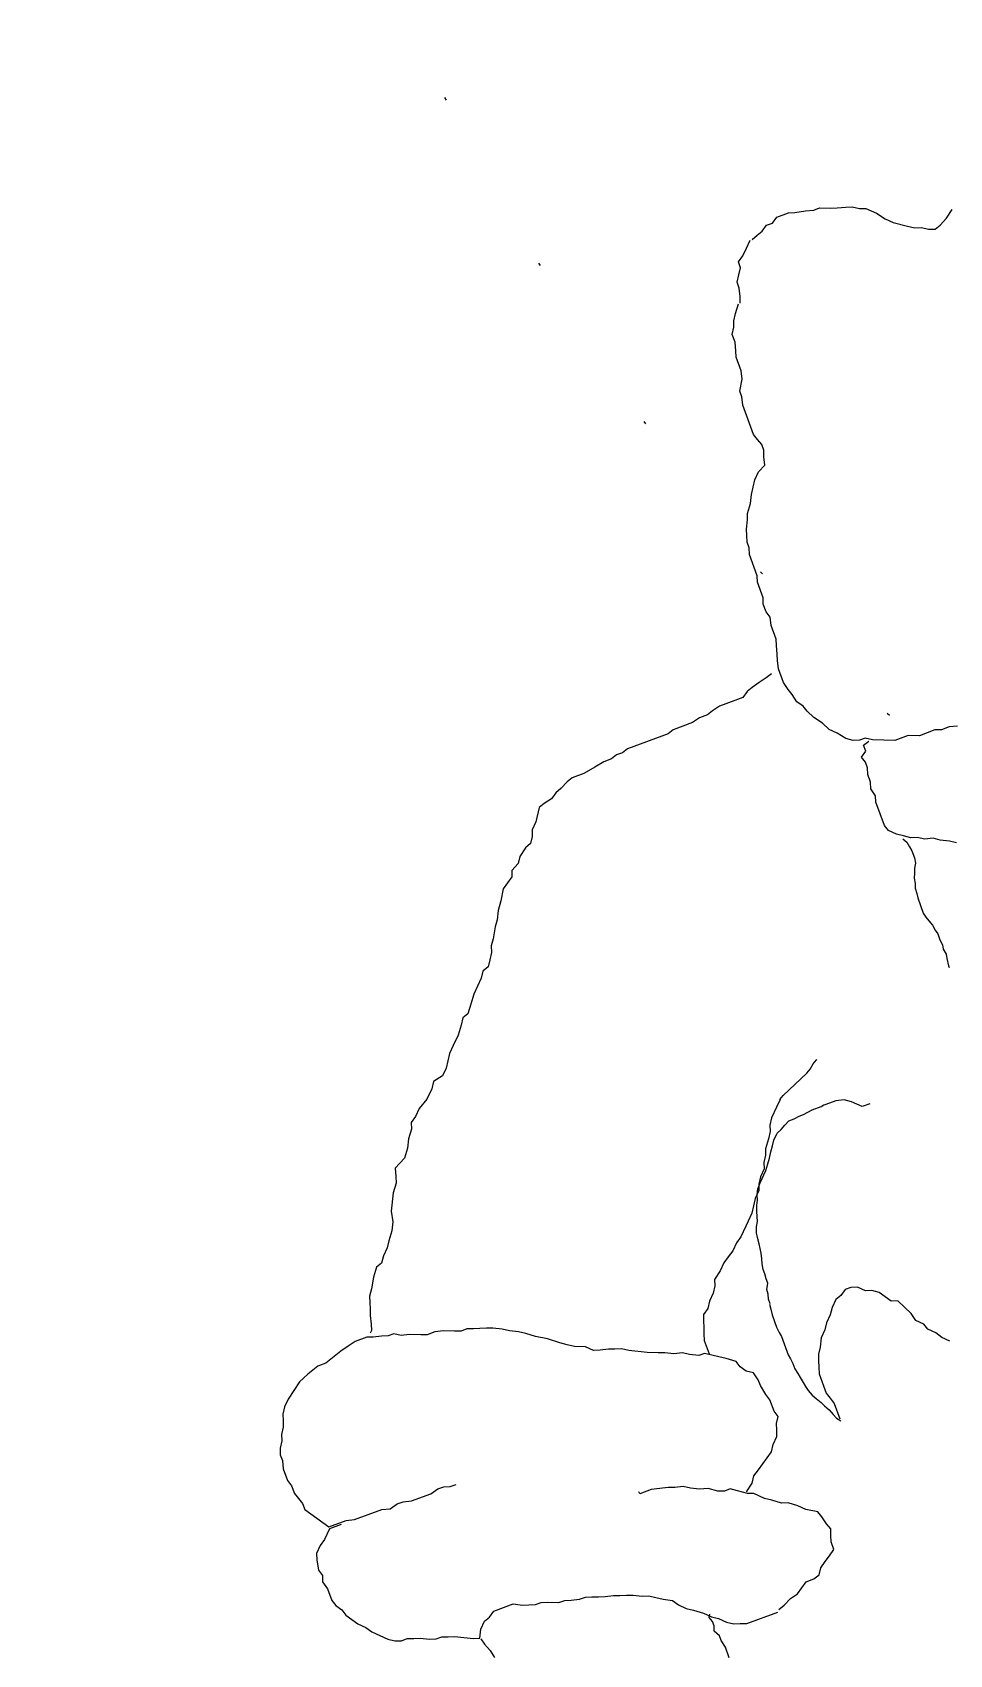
# Model space of a CAD drawing. Extents: x -29316 to 80307, y 54266 to 73016.
# Drawn here: x 20800.1 to 20831.2, y 56284.6 to 56339.6 of the extents above; entities that cross this region are included whole.
import ezdxf

# ---------------------------------------------------------------- set-up
doc = ezdxf.new("R2010")
doc.units = 0
doc.linetypes.add('DOT', pattern=[6.35, 0, -6.35])
doc.layers.add('_BOP-MAHALNO', color=7, linetype='Continuous', lineweight=20)
doc.layers.add('duvar', color=12, linetype='Continuous', lineweight=18)
doc.layers.add('BL-E', color=32, linetype='Continuous')
doc.layers.add('kapı', color=3, linetype='Continuous')

# ---------------------------------------------------------------- blocks, each defined once
blk = doc.blocks.new('İNSAN-1')
for p, q in [((8.778, 38.468), (8.588, 38.762)), ((11.151, 38.638), (10.858, 38.448)), ((11.51, 38.804), (11.151, 38.638)), ((11.732, 38.797), (11.51, 38.804)), ((11.977, 38.855), (11.732, 38.797)), ((12.198, 38.849), (11.977, 38.855)), ((12.484, 38.818), (12.198, 38.849)), ((12.706, 38.811), (12.484, 38.818)), ((13.082, 38.821), (12.706, 38.811)), ((13.279, 38.749), (13.082, 38.821)), ((13.566, 38.717), (13.279, 38.749)), ((13.918, 38.662), (13.566, 38.717)), ((14.139, 38.655), (13.918, 38.662)), ((14.533, 38.51), (14.139, 38.655)), ((14.682, 38.307), (14.533, 38.51)), ((8.993, 38.241), (8.778, 38.468)), ((9.165, 38.102), (8.993, 38.241)), ((9.386, 38.096), (9.165, 38.102)), ((9.632, 38.154), (9.386, 38.096)), ((9.853, 38.147), (9.632, 38.154)), ((10.098, 38.206), (9.853, 38.147)), ((10.588, 38.324), (10.098, 38.206)), ((10.858, 38.448), (10.588, 38.324)), ((14.878, 38.234), (14.682, 38.307)), ((15.027, 38.031), (14.878, 38.234)), ((15.2, 37.892), (15.027, 38.031)), ((15.373, 37.754), (15.2, 37.892)), ((15.563, 37.461), (15.438, 37.73)), ((15.687, 37.192), (15.563, 37.461)), ((15.836, 36.988), (15.687, 37.192)), ((15.763, 36.791), (15.836, 36.988)), ((15.822, 36.546), (15.763, 36.791)), ((15.881, 36.301), (15.822, 36.546)), ((15.771, 35.596), (15.778, 35.817)), ((15.778, 35.817), (15.808, 36.104)), ((15.808, 36.104), (15.881, 36.301)), ((15.937, 35.237), (15.836, 35.572)), ((15.995, 34.992), (15.937, 35.237)), ((15.989, 34.771), (15.995, 34.992)), ((16.047, 34.526), (15.989, 34.771)), ((15.92, 33.977), (15.951, 34.264)), ((15.951, 34.264), (16.047, 34.526)), ((15.744, 33.297), (15.913, 33.756)), ((15.913, 33.756), (15.92, 33.977)), ((15.713, 33.01), (15.744, 33.297)), ((15.789, 32.61), (15.713, 33.01)), ((15.717, 32.413), (15.789, 32.61)), ((15.324, 31.142), (15.686, 32.126)), ((15.686, 32.126), (15.717, 32.413)), ((15.047, 30.797), (15.185, 30.97)), ((15.185, 30.97), (15.324, 31.142)), ((14.937, 30.093), (14.968, 30.379)), ((14.968, 30.379), (14.975, 30.6)), ((14.975, 30.6), (15.047, 30.797)), ((15.151, 29.865), (14.937, 30.093)), ((15.276, 29.596), (15.151, 29.865)), ((15.335, 29.35), (15.276, 29.596)), ((15.394, 29.105), (15.335, 29.35)), ((15.428, 28.795), (15.394, 29.105)), ((15.529, 28.46), (15.428, 28.795)), ((15.522, 28.239), (15.529, 28.46)), ((15.556, 27.928), (15.522, 28.239)), ((15.543, 27.486), (15.55, 27.707)), ((15.55, 27.707), (15.556, 27.928)), ((15.198, 26.347), (15.463, 27.068)), ((15.463, 27.068), (15.47, 27.289)), ((15.47, 27.289), (15.543, 27.486)), ((14.998, 25.601), (15.191, 26.126)), ((15.191, 26.126), (15.198, 26.347)), ((14.894, 25.117), (14.991, 25.38)), ((14.991, 25.38), (14.998, 25.601)), ((14.725, 24.658), (14.756, 24.945)), ((14.756, 24.945), (14.894, 25.117)), ((14.556, 24.199), (14.725, 24.658)), ((14.512, 23.47), (14.518, 23.691)), ((14.518, 23.691), (14.549, 23.978)), ((14.549, 23.978), (14.556, 24.199)), ((14.312, 22.725), (14.481, 23.184)), ((14.481, 23.184), (14.512, 23.47)), ((14.149, 22.486), (14.312, 22.725)), ((14.719, 23.022), (14.892, 22.883)), ((14.892, 22.883), (15.13, 22.721)), ((15.13, 22.721), (15.369, 22.559)), ((15.369, 22.559), (15.541, 22.421)), ((13.645, 21.927), (13.849, 22.075)), ((13.849, 22.075), (14.011, 22.314)), ((14.011, 22.314), (14.149, 22.486)), ((15.541, 22.421), (15.69, 22.217)), ((15.69, 22.217), (15.953, 22.12)), ((15.953, 22.12), (16.478, 21.927)), ((12.986, 21.35), (13.279, 21.54)), ((13.279, 21.54), (13.507, 21.754)), ((13.507, 21.754), (13.645, 21.927)), ((16.478, 21.927), (16.716, 21.765)), ((16.716, 21.765), (16.889, 21.627)), ((16.889, 21.627), (17.151, 21.53)), ((17.151, 21.53), (17.39, 21.368)), ((8.402, 21.25), (8.689, 21.219)), ((8.689, 21.219), (8.952, 21.122)), ((8.952, 21.122), (9.173, 21.115)), ((9.173, 21.115), (9.698, 20.922)), ((9.698, 20.922), (10.074, 20.932)), ((10.074, 20.932), (10.534, 20.763)), ((12.195, 20.822), (12.489, 21.012)), ((12.489, 21.012), (12.758, 21.136)), ((12.758, 21.136), (12.986, 21.35)), ((17.39, 21.368), (18.046, 21.126)), ((18.046, 21.126), (18.219, 20.988)), ((18.219, 20.988), (19.597, 20.481)), ((10.534, 20.763), (10.91, 20.773)), ((10.91, 20.773), (11.287, 20.784)), ((11.287, 20.784), (11.532, 20.843)), ((11.591, 20.597), (11.418, 20.736)), ((11.518, 20.401), (11.591, 20.597)), ((11.667, 20.197), (11.518, 20.401)), ((11.532, 20.843), (11.729, 20.77)), ((11.729, 20.77), (11.95, 20.763)), ((11.95, 20.763), (12.195, 20.822)), ((19.597, 20.481), (19.77, 20.343)), ((11.45, 19.606), (11.456, 19.827)), ((11.456, 19.827), (11.529, 20.024)), ((11.529, 20.024), (11.667, 20.197)), ((19.77, 20.343), (19.967, 20.27)), ((19.967, 20.27), (20.14, 20.132)), ((20.14, 20.132), (20.402, 20.035)), ((20.402, 20.035), (20.706, 19.849)), ((20.706, 19.849), (21.076, 19.638)), ((11.346, 19.123), (11.353, 19.344)), ((11.353, 19.344), (11.45, 19.606)), ((21.076, 19.638), (21.47, 19.493)), ((21.47, 19.493), (21.643, 19.355)), ((21.643, 19.355), (21.857, 19.127)), ((11.177, 18.664), (11.184, 18.885)), ((11.184, 18.885), (11.346, 19.123)), ((21.857, 19.127), (22.03, 18.989)), ((22.03, 18.989), (22.178, 18.786)), ((22.178, 18.786), (22.417, 18.623)), ((10.887, 17.877), (11.177, 18.664)), ((22.417, 18.623), (22.589, 18.485)), ((22.589, 18.485), (22.707, 17.995)), ((10.48, 17.58), (10.749, 17.704)), ((10.749, 17.704), (10.887, 17.877)), ((22.707, 17.995), (22.832, 17.726)), ((22.832, 17.726), (22.825, 17.505)), ((8.435, 17.289), (8.68, 17.348)), ((8.68, 17.348), (8.991, 17.383)), ((8.991, 17.383), (9.236, 17.441)), ((9.236, 17.441), (9.523, 17.41)), ((9.523, 17.41), (9.768, 17.469)), ((9.768, 17.469), (9.989, 17.462)), ((10.033, 17.147), (9.952, 17.014)), ((9.989, 17.462), (10.235, 17.521)), ((10.126, 17.31), (10.033, 17.147)), ((10.265, 17.422), (10.126, 17.31)), ((10.235, 17.521), (10.48, 17.58)), ((22.825, 17.505), (22.884, 17.26)), ((22.884, 17.26), (23.056, 17.122)), ((23.056, 17.122), (23.246, 16.828)), ((9.867, 16.784), (9.832, 16.601)), ((9.832, 16.601), (9.865, 16.425)), ((9.952, 17.014), (9.867, 16.784)), ((23.246, 16.828), (23.305, 16.583)), ((23.305, 16.583), (23.52, 16.355)), ((9.875, 16.094), (9.84, 15.911)), ((9.865, 16.425), (9.87, 16.26)), ((9.87, 16.26), (9.875, 16.094)), ((23.52, 16.355), (23.513, 16.134)), ((23.513, 16.134), (23.661, 15.93)), ((9.757, 15.419), (9.566, 14.901)), ((9.781, 15.573), (9.757, 15.419)), ((9.845, 15.746), (9.781, 15.573)), ((9.84, 15.911), (9.845, 15.746)), ((23.661, 15.93), (23.81, 15.727)), ((23.81, 15.727), (23.886, 15.326)), ((9.566, 14.901), (9.484, 14.767)), ((23.886, 15.326), (23.986, 14.991)), ((23.986, 14.991), (24.021, 14.681)), ((9.16, 14.331), (9.078, 14.198)), ((9.252, 14.493), (9.16, 14.331)), ((9.374, 14.645), (9.252, 14.493)), ((9.484, 14.767), (9.374, 14.645)), ((24.021, 14.681), (24.08, 14.435)), ((24.08, 14.435), (24.156, 14.035)), ((8.912, 13.834), (8.888, 13.679)), ((9.004, 13.996), (8.912, 13.834)), ((9.078, 14.198), (9.004, 13.996)), ((24.156, 14.035), (24.215, 13.79)), ((24.215, 13.79), (24.208, 13.569)), ((8.771, 13.363), (8.715, 13.122)), ((8.795, 13.517), (8.771, 13.363)), ((8.888, 13.679), (8.795, 13.517)), ((24.208, 13.569), (24.267, 13.324)), ((24.267, 13.324), (24.326, 13.079)), ((8.715, 13.122), (8.694, 13.064)), ((24.326, 13.079), (24.498, 12.94)), ((24.498, 12.94), (24.557, 12.695)), ((24.557, 12.695), (24.682, 12.426)), ((24.682, 12.426), (24.806, 12.157)), ((24.806, 12.157), (24.907, 11.822)), ((24.907, 11.822), (25.007, 11.487)), ((25.007, 11.487), (25.18, 11.349)), ((25.18, 11.349), (25.238, 11.104)), ((25.238, 11.104), (25.339, 10.769)), ((25.339, 10.769), (25.505, 10.41)), ((13.189, 9.931), (13.168, 9.938)), ((13.304, 9.794), (13.189, 9.931)), ((25.505, 10.41), (25.629, 10.14)), ((25.629, 10.14), (25.688, 9.895)), ((13.403, 9.616), (13.304, 9.794)), ((13.518, 9.48), (13.403, 9.616)), ((14.319, 8.714), (13.518, 9.48)), ((25.688, 9.895), (25.747, 9.65)), ((25.747, 9.65), (25.871, 9.381)), ((25.871, 9.381), (26.175, 9.194)), ((26.175, 9.194), (26.234, 8.949)), ((26.234, 8.949), (26.4, 8.59)), ((11.382, 8.44), (11.644, 8.343)), ((11.644, 8.343), (12.004, 8.509)), ((12.004, 8.509), (12.249, 8.568)), ((12.249, 8.568), (12.535, 8.537)), ((12.535, 8.537), (12.995, 8.368)), ((13.024, 8.344), (12.944, 8.399)), ((13.332, 8.231), (13.024, 8.344)), ((14.434, 8.578), (14.319, 8.714)), ((14.418, 8.589), (14.542, 8.319)), ((14.542, 8.319), (14.708, 7.96)), ((26.4, 8.59), (26.656, 8.273)), ((26.656, 8.273), (26.78, 8.003)), ((13.478, 8.152), (13.332, 8.231)), ((13.624, 8.073), (13.478, 8.152)), ((13.779, 8.016), (13.624, 8.073)), ((13.947, 7.93), (13.779, 8.016)), ((14.123, 7.865), (13.947, 7.93)), ((14.266, 7.712), (14.123, 7.865)), ((14.388, 7.567), (14.266, 7.712)), ((14.708, 7.96), (14.767, 7.715)), ((14.767, 7.715), (14.76, 7.494)), ((26.78, 8.003), (26.929, 7.8)), ((26.929, 7.8), (26.922, 7.579)), ((14.518, 7.444), (14.388, 7.567)), ((14.629, 7.203), (14.518, 7.444)), ((14.683, 7.009), (14.629, 7.203)), ((14.76, 7.494), (14.819, 7.249)), ((14.819, 7.249), (14.919, 6.914)), ((26.922, 7.579), (27.022, 7.244)), ((27.022, 7.244), (27.057, 6.933)), ((14.736, 6.814), (14.683, 7.009)), ((14.781, 6.598), (14.736, 6.814)), ((14.919, 6.914), (14.913, 6.693)), ((14.913, 6.693), (14.971, 6.448)), ((27.057, 6.933), (27.157, 6.598)), ((14.835, 6.403), (14.781, 6.598)), ((14.902, 6.178), (14.835, 6.403)), ((15.097, 5.757), (14.902, 6.178)), ((14.971, 6.448), (14.965, 6.227)), ((14.965, 6.227), (15.089, 5.958)), ((27.157, 6.598), (27.479, 6.256)), ((27.479, 6.256), (27.448, 5.97)), ((15.089, 5.958), (15.148, 5.713)), ((15.172, 5.554), (15.097, 5.757)), ((15.148, 5.713), (15.141, 5.492)), ((15.196, 5.346), (15.172, 5.554)), ((27.448, 5.97), (27.441, 5.749)), ((27.441, 5.749), (27.541, 5.414)), ((15.141, 5.492), (15.266, 5.222)), ((15.183, 5.175), (15.196, 5.346)), ((15.214, 4.989), (15.183, 5.175)), ((15.215, 4.789), (15.214, 4.989)), ((15.266, 5.222), (15.383, 4.732)), ((27.541, 5.414), (27.611, 4.792)), ((15.19, 4.448), (15.203, 4.618)), ((15.222, 4.262), (15.19, 4.448)), ((15.203, 4.618), (15.215, 4.789)), ((15.383, 4.732), (15.508, 4.463)), ((15.508, 4.463), (15.757, 3.924)), ((27.611, 4.792), (27.556, 4.44)), ((27.556, 4.44), (27.59, 4.129)), ((15.137, 3.693), (15.188, 3.899)), ((15.188, 3.899), (15.223, 4.061)), ((15.223, 4.061), (15.222, 4.262)), ((15.757, 3.924), (15.905, 3.72)), ((27.59, 4.129), (27.69, 3.794)), ((15.047, 3.176), (15.068, 3.369)), ((15.068, 3.369), (15.102, 3.531)), ((15.102, 3.531), (15.137, 3.693)), ((15.905, 3.72), (16.03, 3.451)), ((16.03, 3.451), (16.178, 3.247)), ((27.69, 3.794), (27.749, 3.549)), ((27.749, 3.549), (27.874, 3.28)), ((14.935, 2.668), (14.992, 2.822)), ((14.992, 2.822), (15.034, 3.006)), ((15.034, 3.006), (15.047, 3.176)), ((16.178, 3.247), (16.327, 3.044)), ((16.327, 3.044), (16.451, 2.774)), ((16.451, 2.774), (16.641, 2.481)), ((27.874, 3.28), (27.933, 3.035)), ((27.933, 3.035), (28.105, 2.897)), ((28.105, 2.897), (28.206, 2.562)), ((11.529, 2.094), (11.798, 2.219)), ((11.798, 2.219), (12.019, 2.212)), ((12.019, 2.212), (12.216, 2.139)), ((14.843, 2.352), (14.9, 2.506)), ((14.867, 2.143), (14.843, 2.352)), ((14.9, 2.506), (14.935, 2.668)), ((16.641, 2.481), (16.635, 2.26)), ((16.635, 2.26), (16.693, 2.015)), ((28.206, 2.562), (28.282, 2.161)), ((10.206, 1.538), (10.434, 1.752)), ((10.434, 1.752), (10.655, 1.746)), ((10.655, 1.746), (10.859, 1.894)), ((10.859, 1.894), (11.062, 2.043)), ((11.062, 2.043), (11.308, 2.101)), ((11.308, 2.101), (11.529, 2.094)), ((12.216, 2.139), (12.365, 1.936)), ((12.365, 1.936), (12.537, 1.798)), ((12.537, 1.798), (12.662, 1.528)), ((14.763, 1.657), (14.819, 1.811)), ((14.819, 1.811), (14.832, 1.981)), ((14.832, 1.981), (14.867, 2.143)), ((16.693, 2.015), (16.818, 1.746)), ((16.818, 1.746), (16.877, 1.5)), ((28.282, 2.161), (28.341, 1.916)), ((28.334, 1.695), (28.327, 1.474)), ((28.341, 1.916), (28.334, 1.695)), ((9.816, 1.086), (9.978, 1.324)), ((9.978, 1.324), (10.206, 1.538)), ((12.662, 1.528), (12.721, 1.283)), ((12.721, 1.283), (12.845, 1.014)), ((14.691, 1.28), (14.539, 0.865)), ((14.739, 1.474), (14.691, 1.28)), ((14.78, 1.647), (14.739, 1.474)), ((16.877, 1.5), (17.025, 1.297)), ((17.025, 1.297), (17.019, 1.076)), ((28.32, 1.253), (28.289, 0.967)), ((28.327, 1.474), (28.32, 1.253)), ((8.935, 0.516), (9.139, 0.665)), ((9.139, 0.665), (9.408, 0.789)), ((9.408, 0.789), (9.547, 0.962)), ((9.547, 0.962), (9.816, 1.086)), ((12.845, 1.014), (12.904, 0.769)), ((12.904, 0.769), (13.028, 0.499)), ((14.449, 0.686), (14.375, 0.549)), ((14.539, 0.865), (14.449, 0.686)), ((17.005, 0.634), (16.998, 0.413)), ((17.012, 0.855), (17.005, 0.634)), ((17.019, 1.076), (17.012, 0.855)), ((22.711, 0.545), (23.046, 0.645)), ((23.046, 0.645), (23.291, 0.703)), ((23.291, 0.703), (23.602, 0.738)), ((23.602, 0.738), (23.847, 0.797)), ((23.847, 0.797), (24.158, 0.831)), ((24.158, 0.831), (24.379, 0.824)), ((24.379, 0.824), (24.6, 0.818)), ((24.6, 0.818), (24.821, 0.811)), ((24.821, 0.811), (25.043, 0.804)), ((25.043, 0.804), (25.239, 0.731)), ((25.239, 0.731), (25.46, 0.724)), ((25.46, 0.724), (25.837, 0.735)), ((25.837, 0.735), (26.124, 0.704)), ((26.124, 0.704), (26.386, 0.607)), ((26.386, 0.607), (26.607, 0.6)), ((26.607, 0.6), (26.984, 0.611)), ((26.984, 0.611), (27.27, 0.58)), ((27.27, 0.58), (27.516, 0.638)), ((27.516, 0.638), (27.713, 0.566)), ((27.713, 0.566), (27.934, 0.559)), ((27.934, 0.559), (28.22, 0.528)), ((28.289, 0.967), (28.282, 0.746)), ((28.282, 0.746), (28.324, 0.656)), ((8.666, 0.392), (8.935, 0.516)), ((13.028, 0.499), (13.063, 0.189)), ((13.063, 0.189), (13.122, -0.057)), ((14.375, 0.549), (14.146, -0.073)), ((16.998, 0.413), (16.829, -0.046)), ((18.933, -0.001), (19.554, 0.068)), ((19.554, 0.068), (19.8, 0.127)), ((19.8, 0.127), (20.021, 0.12)), ((20.021, 0.12), (20.242, 0.113)), ((20.242, 0.113), (20.528, 0.082)), ((20.528, 0.082), (20.749, 0.075)), ((20.749, 0.075), (21.019, 0.199)), ((21.019, 0.199), (21.395, 0.21)), ((21.395, 0.21), (21.64, 0.268)), ((21.64, 0.268), (21.886, 0.327)), ((21.886, 0.327), (22.31, 0.469)), ((22.31, 0.469), (22.711, 0.545)), ((28.22, 0.528), (28.441, 0.521)), ((28.441, 0.521), (28.835, 0.376)), ((28.835, 0.376), (29.074, 0.214)), ((29.074, 0.214), (29.312, 0.051)), ((29.312, 0.051), (29.485, -0.087)), ((13.108, -0.498), (13.101, -0.719)), ((13.115, -0.277), (13.108, -0.498)), ((13.122, -0.057), (13.115, -0.277)), ((13.99, -0.369), (13.922, -0.556)), ((14.072, -0.211), (13.99, -0.369)), ((14.146, -0.073), (14.072, -0.211)), ((15.572, -0.627), (15.776, -0.478)), ((15.776, -0.478), (15.914, -0.305)), ((15.914, -0.305), (16.249, -0.205)), ((16.249, -0.205), (16.494, -0.147)), ((16.494, -0.147), (16.739, -0.088)), ((16.739, -0.088), (16.985, -0.029)), ((16.985, -0.029), (17.181, -0.102)), ((17.181, -0.102), (17.492, -0.067)), ((17.492, -0.067), (17.737, -0.008)), ((17.737, -0.008), (18.024, -0.039)), ((18.024, -0.039), (18.335, -0.005)), ((18.335, -0.005), (18.556, -0.012)), ((18.556, -0.012), (18.933, -0.001)), ((29.485, -0.087), (29.658, -0.225)), ((29.658, -0.225), (29.83, -0.363)), ((29.83, -0.363), (30.093, -0.459)), ((30.093, -0.459), (30.266, -0.598)), ((13.101, -0.719), (12.86, -1.375)), ((13.635, -1.015), (13.561, -1.153)), ((13.745, -0.844), (13.635, -1.015)), ((13.819, -0.706), (13.745, -0.844)), ((13.922, -0.556), (13.819, -0.706)), ((15.092, -1.12), (15.165, -0.924)), ((15.165, -0.924), (15.327, -0.685)), ((15.327, -0.685), (15.572, -0.627)), ((30.266, -0.598), (30.438, -0.736)), ((30.438, -0.736), (30.718, -0.988)), ((30.718, -0.988), (30.908, -1.281)), ((12.722, -1.548), (12.584, -1.721)), ((12.86, -1.375), (12.722, -1.548)), ((13.198, -1.561), (13.034, -1.688)), ((13.335, -1.446), (13.198, -1.561)), ((13.466, -1.282), (13.335, -1.446)), ((13.561, -1.153), (13.466, -1.282)), ((14.623, -1.99), (14.768, -1.597)), ((14.768, -1.597), (14.906, -1.424)), ((14.906, -1.424), (15.092, -1.12)), ((30.908, -1.281), (31.099, -1.575)), ((31.099, -1.575), (31.223, -1.844)), ((12.584, -1.721), (12.391, -2.246)), ((12.622, -2.102), (12.507, -2.224)), ((12.753, -1.938), (12.622, -2.102)), ((12.918, -1.81), (12.753, -1.938)), ((13.034, -1.688), (12.918, -1.81)), ((14.485, -2.163), (14.623, -1.99)), ((14.543, -2.408), (14.485, -2.163)), ((31.223, -1.844), (31.282, -2.089)), ((31.282, -2.089), (31.275, -2.31)), ((12.507, -2.224), (12.357, -2.31)), ((14.53, -2.85), (14.537, -2.629)), ((14.537, -2.629), (14.543, -2.408)), ((31.275, -2.31), (31.268, -2.531)), ((31.268, -2.531), (31.327, -2.776)), ((14.654, -3.12), (14.53, -2.85)), ((14.713, -3.365), (14.654, -3.12)), ((31.327, -2.776), (31.32, -2.997)), ((31.32, -2.997), (31.379, -3.242)), ((31.379, -3.242), (31.372, -3.463)), ((14.862, -3.568), (14.713, -3.365)), ((15.01, -3.772), (14.862, -3.568)), ((15.159, -3.976), (15.01, -3.772)), ((31.3, -3.66), (31.269, -3.947)), ((31.372, -3.463), (31.3, -3.66)), ((15.308, -4.179), (15.159, -3.976)), ((15.366, -4.425), (15.308, -4.179)), ((31.124, -4.34), (30.986, -4.513)), ((31.269, -3.947), (31.124, -4.34)), ((14.707, -5.001), (14.952, -4.943)), ((14.952, -4.943), (15.311, -4.777)), ((15.311, -4.777), (15.532, -4.784)), ((15.557, -4.718), (15.366, -4.425)), ((15.532, -4.784), (15.867, -4.683)), ((15.867, -4.683), (16.113, -4.625)), ((16.113, -4.625), (16.309, -4.697)), ((16.309, -4.697), (16.531, -4.704)), ((16.531, -4.704), (16.866, -4.604)), ((16.866, -4.604), (17.152, -4.635)), ((17.152, -4.635), (17.463, -4.6)), ((17.463, -4.6), (17.708, -4.542)), ((17.708, -4.542), (17.995, -4.573)), ((17.995, -4.573), (18.216, -4.58)), ((18.216, -4.58), (18.503, -4.611)), ((18.503, -4.611), (18.789, -4.642)), ((18.789, -4.642), (19.183, -4.787)), ((19.183, -4.787), (19.207, -4.721)), ((25.608, -4.544), (25.411, -4.472)), ((25.829, -4.551), (25.608, -4.544)), ((26.026, -4.624), (25.829, -4.551)), ((26.264, -4.786), (26.026, -4.624)), ((26.921, -5.028), (26.264, -4.786)), ((30.751, -4.948), (30.613, -5.121)), ((30.889, -4.775), (30.751, -4.948)), ((30.986, -4.513), (30.889, -4.775)), ((13.008, -5.568), (13.146, -5.395)), ((13.146, -5.395), (13.546, -5.319)), ((13.546, -5.319), (13.816, -5.195)), ((13.816, -5.195), (14.151, -5.095)), ((14.151, -5.095), (14.372, -5.101)), ((14.372, -5.101), (14.707, -5.001)), ((27.207, -5.059), (26.921, -5.028)), ((27.404, -5.131), (27.207, -5.059)), ((27.643, -5.294), (27.404, -5.131)), ((27.929, -5.325), (27.643, -5.294)), ((28.848, -5.663), (27.929, -5.325)), ((30.541, -5.317), (30.133, -5.614)), ((30.613, -5.121), (30.541, -5.317)), ((12.701, -6.2), (12.707, -5.979)), ((12.707, -5.979), (12.846, -5.806)), ((12.846, -5.806), (13.008, -5.568)), ((29.135, -5.694), (28.848, -5.663)), ((29.726, -5.911), (29.135, -5.694)), ((29.308, -5.832), (29.702, -5.977)), ((29.702, -5.977), (29.867, -6.336)), ((29.929, -5.763), (29.726, -5.911)), ((30.133, -5.614), (29.929, -5.763)), ((12.597, -6.683), (12.694, -6.42)), ((12.694, -6.42), (12.701, -6.2)), ((29.867, -6.336), (30.016, -6.54)), ((30.016, -6.54), (30.141, -6.809)), ((12.746, -6.887), (12.597, -6.683)), ((12.894, -7.09), (12.746, -6.887)), ((13.043, -7.294), (12.894, -7.09)), ((30.134, -7.03), (30.079, -7.382)), ((30.141, -6.809), (30.134, -7.03)), ((13.102, -7.539), (13.043, -7.294)), ((13.275, -7.677), (13.102, -7.539)), ((13.537, -7.774), (13.275, -7.677)), ((29.941, -7.555), (29.934, -7.776)), ((30.079, -7.382), (29.941, -7.555)), ((13.686, -7.978), (13.537, -7.774)), ((13.834, -8.181), (13.686, -7.978)), ((14.073, -8.344), (13.834, -8.181)), ((18.877, -8.25), (18.632, -8.309)), ((19.098, -8.257), (18.877, -8.25)), ((19.409, -8.222), (19.098, -8.257)), ((19.63, -8.229), (19.409, -8.222)), ((19.851, -8.236), (19.63, -8.229)), ((20.073, -8.243), (19.851, -8.236)), ((20.359, -8.274), (20.073, -8.243)), ((29.771, -8.014), (29.627, -8.408)), ((29.934, -7.776), (29.771, -8.014)), ((14.287, -8.571), (14.073, -8.344)), ((14.46, -8.709), (14.287, -8.571)), ((15.552, -9.186), (14.501, -8.799)), ((17.358, -8.733), (17.023, -8.834)), ((17.603, -8.675), (17.358, -8.733)), ((17.872, -8.55), (17.603, -8.675)), ((18.076, -8.402), (17.872, -8.55)), ((18.387, -8.367), (18.076, -8.402)), ((18.632, -8.309), (18.387, -8.367)), ((20.58, -8.281), (20.359, -8.274)), ((20.801, -8.288), (20.58, -8.281)), ((21.022, -8.295), (20.801, -8.288)), ((21.219, -8.367), (21.022, -8.295)), ((21.506, -8.398), (21.219, -8.367)), ((21.727, -8.405), (21.506, -8.398)), ((21.924, -8.477), (21.727, -8.405)), ((22.3, -8.467), (21.924, -8.477)), ((22.522, -8.474), (22.3, -8.467)), ((22.718, -8.546), (22.522, -8.474)), ((22.94, -8.553), (22.718, -8.546)), ((23.161, -8.56), (22.94, -8.553)), ((23.471, -8.526), (23.161, -8.56)), ((24.128, -8.767), (23.471, -8.526)), ((24.276, -8.971), (24.128, -8.767)), ((29.285, -8.729), (29.147, -8.901)), ((29.488, -8.58), (29.285, -8.729)), ((29.627, -8.408), (29.488, -8.58)), ((15.773, -9.193), (15.552, -9.186)), ((15.994, -9.2), (15.773, -9.193)), ((16.239, -9.141), (15.994, -9.2)), ((16.508, -9.017), (16.239, -9.141)), ((16.753, -8.958), (16.508, -9.017)), ((16.655, -9.443), (16.66, -9.272)), ((16.66, -9.272), (16.716, -9.119)), ((16.716, -9.119), (16.823, -8.986)), ((17.023, -8.834), (16.753, -8.958)), ((16.823, -8.986), (16.809, -8.866)), ((24.449, -9.109), (24.276, -8.971)), ((24.574, -9.378), (24.449, -9.109)), ((28.47, -9.323), (28.266, -9.471)), ((28.739, -9.198), (28.47, -9.323)), ((29.147, -8.901), (28.739, -9.198)), ((16.278, -9.995), (16.422, -9.76)), ((16.422, -9.76), (16.479, -9.608)), ((16.479, -9.608), (16.655, -9.443)), ((24.445, -9.89), (24.25, -10.107)), ((24.571, -9.706), (24.445, -9.89)), ((24.608, -9.689), (24.574, -9.378)), ((24.829, -9.696), (24.608, -9.689)), ((25.451, -9.627), (24.829, -9.696)), ((25.672, -9.634), (25.451, -9.627)), ((25.893, -9.641), (25.672, -9.634)), ((26.09, -9.713), (25.893, -9.641)), ((26.311, -9.72), (26.09, -9.713)), ((26.622, -9.685), (26.311, -9.72)), ((26.843, -9.692), (26.622, -9.685)), ((27.064, -9.699), (26.843, -9.692)), ((27.261, -9.772), (27.064, -9.699)), ((27.482, -9.779), (27.261, -9.772)), ((27.727, -9.72), (27.482, -9.779)), ((27.997, -9.596), (27.727, -9.72)), ((28.266, -9.471), (27.997, -9.596)), ((16.148, -10.351), (16.278, -9.995)), ((24.25, -10.107), (24.106, -10.342))]:
    blk.add_line(p, q)
blk = doc.blocks.new('dwe')
at = {"layer": 'kapı', "color": 7, "linetype": 'DOT'}
blk.add_arc((38389.676, 66744.292), 90.644, 267.17291, 0.86845, dxfattribs=at)

msp = doc.modelspace()

# ---------------------------------------------------------------- linework, layer by layer
at = {"layer": 'duvar', "color": 253, "ltscale": 5, "true_color": 0x9898cc}
for radius in [1565.521, 1550.521]:
    msp.add_arc((22009.494, 56535.641), radius, 124.512063, 235.487937, dxfattribs=at)

# ---------------------------------------------------------------- block references
at = {"layer": '_BOP-MAHALNO', "xscale": -1}
msp.add_blockref('dwe', (59284.178, -10365.02), dxfattribs=at)
at = {"layer": 'BL-E', "linetype": 'Continuous', "xscale": -1}
msp.add_blockref('İNSAN-1', (20839.913, 56294.817), dxfattribs=at)

doc.saveas('drawing.dxf')
